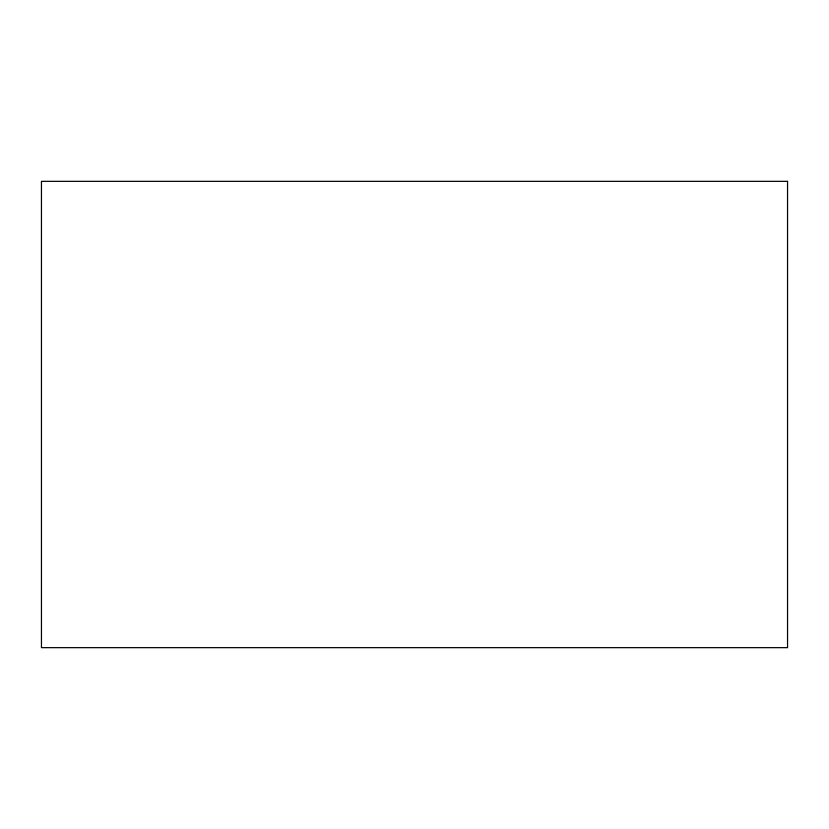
<?xml version="1.0" encoding="UTF-8"?>
<svg xmlns="http://www.w3.org/2000/svg" width="829" height="829" viewBox="0 0 829 829"><rect width="100%" height="100%" fill="white"/><g stroke="black" fill="none" stroke-linecap="round" stroke-linejoin="round"><path stroke-width="1.24" d="M787.55 181.344L41.45 181.344L41.45 647.656L787.55 647.656L787.55 181.344"/></g></svg>
